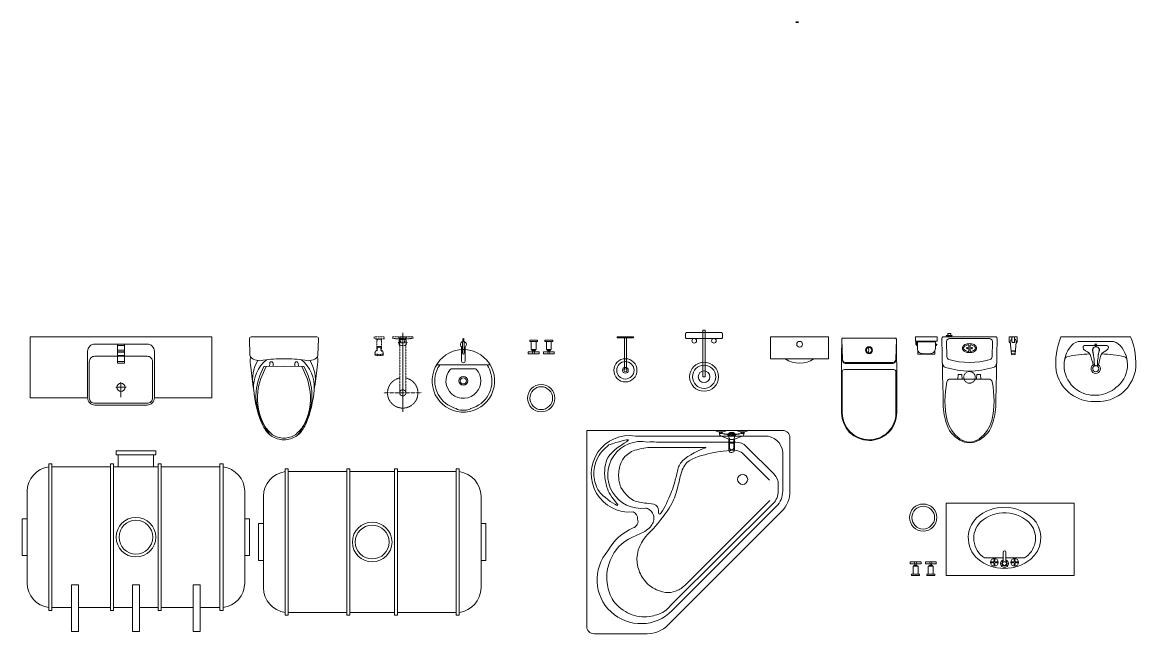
# Model space of a CAD drawing. Header units: millimetres. Extents: x -507089 to 1145492, y -1925330 to 49778.
# Drawn here: x -472724 to -465046, y -1827 to 2386 of the extents above; entities that cross this region are included whole.
import ezdxf

# ---------------------------------------------------------------- set-up
doc = ezdxf.new("R2010")
doc.units = ezdxf.units.MM
doc.header["$MEASUREMENT"] = 0
doc.linetypes.add('HIDDEN', pattern=[0.75, 0.5, -0.25])
doc.linetypes.add('X-MB nguon$0$HIDDEN', pattern=[0.375, 0.25, -0.125])
for name, color, linetype, lineweight in [('A-HATCH', 251, 'Continuous', 5), ('A-NOI THAT', 44, 'Continuous', 9), ('A-THIET BI WC', 152, 'Continuous', 9), ('A-TUONG', 7, 'Continuous', 35)]:
    doc.layers.add(name, color=color, linetype=linetype, lineweight=lineweight)
doc.layers.get('A-NOI THAT').off()

# ---------------------------------------------------------------- blocks, each defined once
blk = doc.blocks.new('52')
at = {"linetype": 'Continuous'}
blk.add_lwpolyline([(143.3, -160.8, 0.036033), (0, -151.2), (0, -151.2, 0.036033), (-143.3, -160.8), (-143.3, -160.8, -0.281865), (-230.7, -138), (-230.7, -138), (-234.3, -126.1), (-238, -14.2), (-238, -14.2, -0.477962), (-226.6, 0), (-226.6, 0), (0, 0), (226.6, 0, -0.477962), (238, -14.2), (238, -14.2), (234.3, -126.1), (230.7, -138), (230.7, -138, -0.281865), (143.3, -160.8)], format="xyb", close=True, dxfattribs=at)
for points in [[(-231.4, -139.7, 0.085116), (-228.5, -210), (-228.5, -210, 0.019152), (-208.1, -365.8), (-208.1, -365.8, 0.075542), (-152.4, -597.5), (-152.4, -597.5, 0.082826), (-106, -667.4), (-106, -667.4, 0.029684), (-94.2, -676.7), (-94.2, -676.7, 0.007136), (-86.6, -683.8), (-86.6, -683.8, 0.130685), (0, -709.9), (0, -709.9, 0.130685), (86.6, -683.8), (86.6, -683.8, 0.007136), (94.2, -676.7), (94.2, -676.7, 0.058331), (132.5, -617.3), (132.5, -617.3, 0.151694), (192.4, -376.8), (192.4, -376.8, 0.091918), (138, -204.4), (138, -204.4), (134.4, -203.2), (0, -202.1), (-134.4, -203.2), (-138, -204.4), (-138, -204.4, 0.091918), (-192.4, -376.8), (-192.4, -376.8, 0.151694), (-132.5, -617.3), (-132.5, -617.3, 0.058331), (-94.2, -676.7)], [(-180, -163.7, 0.180688), (-212.4, -338.7)], [(-120.9, -157.7, 0.237416), (-208.9, -361.3)], [(-120.1, -203, 0.095348), (-180.9, -378.2), (-180.9, -378.2, 0.152312), (-134.4, -610.9), (-134.4, -610.9, 0.059956), (-79.2, -674.8), (-79.2, -674.8, 0.126815), (0, -698.3), (0, -698.3, 0.126815), (79.2, -674.8), (79.2, -674.8, 0.059956), (134.4, -610.9), (134.4, -610.9, 0.152312), (180.9, -378.2), (180.9, -378.2, 0.095348), (120.1, -203)], [(-75.2, -202.6), (-75.5, -183.1), (-75.5, -183.1, 1.018669), (-98.2, -183.1), (-98.2, -183.1), (-99.3, -202.9)], [(75.2, -202.6), (75.5, -183.1), (75.5, -183.1, -1.018669), (98.2, -183.1), (98.2, -183.1), (99.3, -202.9)], [(208.9, -361.3, 0.237416), (120.9, -157.7)], [(212.4, -338.7, 0.180688), (180, -163.7)]]:
    blk.add_lwpolyline(points, format="xyb")
blk.add_lwpolyline([(94.2, -676.7, 0.029684), (106, -667.4), (106, -667.4, 0.082826), (152.4, -597.5), (152.4, -597.5, 0.075542), (208.1, -365.8), (208.1, -365.8, 0.019152), (228.5, -210), (228.5, -210, 0.088577), (231, -136.9)], format="xyb", dxfattribs=at)
at = {"layer": 'A-HATCH'}
for points in [[(-106, -667.4, 0.029684), (-94.2, -676.7)], [(-94.2, -676.7, 0.007136), (-86.6, -683.8)], [(-86.6, -683.8, 0.130685), (0, -709.9), (0, -709.9, 0.130685), (86.6, -683.8)], [(86.6, -683.8, 0.007136), (94.2, -676.7), (94.2, -676.7, 0.029684), (106, -667.4)]]:
    blk.add_lwpolyline(points, format="xyb", dxfattribs=at)
for points in [[(-106, -667.4), (-106, -667.4)], [(-94.2, -676.7), (-94.2, -676.7)], [(-86.6, -683.8), (-86.6, -683.8)], [(86.6, -683.8), (86.6, -683.8)], [(94.2, -676.7), (94.2, -676.7)], [(106, -667.4), (106, -667.4)]]:
    blk.add_lwpolyline(points, close=True, dxfattribs=at)
blk = doc.blocks.new('A$C1E3E3AC8')
for p, q in [((661.6, 1219), (661.6, 1135.8)), ((904.7, 1219), (904.7, 1135.8)), ((33, 334.6), (33, 966.9)), ((1533, 334.6), (1533, 966.9))]:
    blk.add_line(p, q)
for points in [[(919.7, 1219), (646.6, 1219), (646.6, 1245.4), (919.7, 1245.4)], [(183, 146.4), (183, 1155.2), (203.7, 1155.2), (203.7, 146.4)], [(608.6, 146.4), (608.6, 1155.2), (629.3, 1155.2), (629.3, 146.4)], [(957.4, 146.4), (957.4, 1155.2), (936.7, 1155.2), (936.7, 146.4)], [(1383, 146.4), (1383, 1155.2), (1362.3, 1155.2), (1362.3, 146.4)], [(0, 524.1), (0, 777.4), (33, 777.4), (33, 524.1)], [(1566, 524.1), (1566, 777.4), (1533, 777.4), (1533, 524.1)], [(339.9, 0), (387.6, 0), (387.6, 321.9), (339.9, 321.9)], [(806.9, 0), (759.2, 0), (759.2, 321.9), (806.9, 321.9)], [(1226.1, 0), (1178.4, 0), (1178.4, 321.9), (1226.1, 321.9)]]:
    blk.add_lwpolyline(points, close=True)
for points in [[(183, 1135.8), (183, 165.8)], [(608.6, 1135.8), (203.7, 1135.8)], [(936.7, 1135.8), (629.3, 1135.8)], [(1362.3, 1135.8), (957.4, 1135.8)], [(1383, 165.8), (1383, 1135.8)], [(203.7, 165.8), (339.9, 165.8)], [(387.6, 165.8), (608.6, 165.8)], [(629.3, 165.8), (759.2, 165.8)], [(806.9, 165.8), (936.7, 165.8)], [(957.4, 165.8), (1178.4, 165.8)], [(1226.1, 165.8), (1362.3, 165.8)]]:
    blk.add_lwpolyline(points)
for radius in [136.5, 116.5]:
    blk.add_circle((783.1, 650.8), radius)
for centre, start, end in [((206.5, 963.9), 97.774, 178.98842), ((1359.5, 963.9), 1.01158, 82.226), ((206.5, 337.7), 181.01158, 262.226), ((1359.5, 337.7), 277.774, 358.98842)]:
    blk.add_arc(centre, 173.5, start, end)
blk = doc.blocks.new('A$C4A314AF6')
for p, q in [((33, 188.2), (33, 820.5)), ((1533, 188.2), (1533, 820.5))]:
    blk.add_line(p, q)
for points in [[(183, 0), (183, 1008.8), (203.7, 1008.8), (203.7, 0)], [(608.6, 0), (608.6, 1008.8), (629.3, 1008.8), (629.3, 0)], [(957.4, 0), (957.4, 1008.8), (936.7, 1008.8), (936.7, 0)], [(1383, 0), (1383, 1008.8), (1362.3, 1008.8), (1362.3, 0)], [(0, 377.7), (0, 631), (33, 631), (33, 377.7)], [(1566, 377.7), (1566, 631), (1533, 631), (1533, 377.7)]]:
    blk.add_lwpolyline(points, close=True)
for points in [[(183, 989.4), (183, 19.4)], [(608.6, 989.4), (203.7, 989.4)], [(936.7, 989.4), (629.3, 989.4)], [(1362.3, 989.4), (957.4, 989.4)], [(1383, 19.4), (1383, 989.4)], [(203.7, 19.4), (608.6, 19.4)], [(629.3, 19.4), (936.7, 19.4)], [(957.4, 19.4), (1362.3, 19.4)]]:
    blk.add_lwpolyline(points)
for radius in [136.5, 116.5]:
    blk.add_circle((783.1, 504.4), radius)
for centre, start, end in [((206.5, 817.5), 97.774, 178.98842), ((1359.5, 817.5), 1.01158, 82.226), ((206.5, 191.3), 181.01158, 262.226), ((1359.5, 191.3), 277.774, 358.98842)]:
    blk.add_arc(centre, 173.5, start, end)
blk = doc.blocks.new('20190421.Voisen')
at = {"layer": 'A-THIET BI WC', "linetype": 'HIDDEN', "ltscale": 0.5}
for p, q in [((-71.3, 0), (71.3, 0)), ((-71.3, 0), (-71.3, -8.4)), ((-26, 0), (-26, -8.4)), ((26, 0), (26, -8.4)), ((71.3, 0), (71.3, -8.4)), ((-179.4, -65.8), (-179.4, -92.9)), ((-145.9, -65.8), (-179.4, -65.8)), ((-178.1, -12.8), (-178.1, -65.8)), ((-147.2, -12.8), (-147.2, -65.8)), ((-145.9, -65.8), (-145.9, -92.9)), ((-46.3, -12.6), (-71.3, -8.4)), ((-46.3, -12.6), (46.3, -12.6)), ((-31.9, -41.5), (-31.9, -38.2)), ((-23.5, -38.2), (-31.9, -38.2)), ((-23.5, -41.5), (-31.9, -41.5)), ((26, -8.4), (-26, -8.4)), ((-23.5, -21), (-23.5, -58.7)), ((-23.5, -21), (-23.5, -58.7)), ((-23.5, -38.2), (-23.5, -21)), ((-23.5, -21), (-12.6, -21)), ((-23.5, -58.7), (-23.5, -41.5)), ((-23.5, -58.7), (23.5, -58.7)), ((-17, -21), (-17, -12.6)), ((-12.6, -41.9), (-12.6, -12.6)), ((-12.6, -18.4), (12.6, -18.4)), ((-8.4, -18.4), (-12.6, -18.4)), ((12.6, -41.9), (-12.6, -41.9)), ((12.6, -41.9), (12.6, -12.6)), ((23.5, -21), (12.6, -21)), ((17, -21), (17, -12.6)), ((23.5, -21), (23.5, -58.7)), ((23.5, -21), (23.5, -58.7)), ((23.5, -38.2), (23.5, -21)), ((23.5, -38.2), (31.9, -38.2)), ((23.5, -41.5), (31.9, -41.5)), ((23.5, -58.7), (23.5, -41.5)), ((31.9, -41.5), (31.9, -38.2)), ((46.3, -12.6), (71.3, -8.4)), ((-192, -125.3), (-192, -116.9)), ((-133.3, -125.3), (-133.3, -116.9))]:
    blk.add_line(p, q, dxfattribs=at)
at = {"layer": 'A-THIET BI WC', "color": 8, "linetype": 'HIDDEN'}
for p, q in [((0, 28.1), (0, -517.3)), ((0, 15.6), (0, -517.3)), ((131, -386.2), (-131, -386.2)), ((131, -386.2), (-131, -386.2))]:
    blk.add_line(p, q, dxfattribs=at)
at = {"layer": 'A-THIET BI WC', "linetype": 'HIDDEN', "ltscale": 0.5}
blk.add_lwpolyline([(-128.2, -12.8), (-196.7, -12.8), (-196.7, 0), (-128.2, 0)], close=True, dxfattribs=at)
for points in [[(-21, -386.2), (-21, 0)], [(21, -386.2), (21, 0)]]:
    blk.add_lwpolyline(points, dxfattribs=at)
blk.add_circle((0, -386.2), 21, dxfattribs=at)
for centre, radius, start, end in [((-162.6, -30.7), 15.5, 0, 180), ((-162.6, -83.4), 12.6, 0, 180), ((-162.6, -116.9), 29.4, 115.22379, 180), ((-162.6, -16.3), 104.8, 253.7398, 286.2602), ((-162.6, -24.7), 104.8, 253.7398, 286.2602), ((-194.7, -87.1), 19.8, 327.59989, 10.73276), ((-130.6, -87.1), 19.8, 169.26724, 212.40011), ((-162.6, -116.9), 29.4, 0, 64.77621), ((0, -386.2), 104.8, 101.53696, 78.46304)]:
    blk.add_arc(centre, radius, start, end, dxfattribs=at)
blk = doc.blocks.new('*U129')
for p, q in [((-625, 470), (625, 470)), ((-625, 50), (-625, 470)), ((625, 50), (625, 470)), ((-24.9, 415.6), (-24.9, 304.3)), ((-24.9, 404.3), (-24.9, 293)), ((19.9, 420.6), (-19.9, 420.6)), ((19.9, 420.6), (-19.9, 420.6)), ((19.9, 409.3), (-19.9, 409.3)), ((19.9, 409.3), (-19.9, 409.3)), ((24.9, 415.6), (24.9, 304.3)), ((24.9, 404.3), (24.9, 293)), ((-24.9, 378.1), (24.9, 378.1)), ((-24.9, 366.8), (24.9, 366.8)), ((-24.9, 365), (24.9, 365)), ((-24.9, 342.3), (24.9, 342.3)), ((19.9, 299.3), (-19.9, 299.3)), ((19.9, 288), (-19.9, 288)), ((0, 122.5), (0, 157.6)), ((0, 122.5), (-35.2, 122.5)), ((0, 122.5), (35.2, 122.5)), ((0, 122.5), (0, 54.9)), ((-625, 50), (-230, 50)), ((230, 50), (625, 50))]:
    blk.add_line(p, q)
blk.add_lwpolyline([(-24.9, 420), (-180, 420, 0.414214), (-230, 370), (-230, 50, 0.414214), (-180, 0), (180, 0, 0.414214), (230, 50), (230, 370, 0.414214), (180, 420), (-24.9, 420)], format="xyb")
blk.add_lwpolyline([(-24.9, 336.4), (-180, 336.4, 0.414214), (-218, 298.4), (-218, 50, 0.414214), (-180, 12), (180, 12, 0.414214), (218, 50), (218, 298.4, 0.414214), (180, 336.4)], format="xyb", close=True)
blk.add_circle((0, 122.5), 28.4)
for centre, start, end in [((-19.9, 415.6), 90, 180), ((-19.9, 415.6), 90, 180), ((-19.9, 404.3), 90, 180), ((-19.9, 404.3), 90, 180), ((19.9, 415.6), 0, 90), ((19.9, 415.6), 0, 90), ((19.9, 404.3), 0, 90), ((19.9, 404.3), 0, 90), ((-19.9, 304.3), 180, 270), ((-19.9, 293), 180, 270), ((19.9, 304.3), 270, 0), ((19.9, 293), 270, 0)]:
    blk.add_arc(centre, 5, start, end)
blk = doc.blocks.new('*U128')
at = {"extrusion": (0, 0, -1)}
for p, q in [((200, 150), (-200, 150)), ((-200, 150), (-200, 0)), ((200, 0), (200, 150)), ((-200, 0), (200, 0))]:
    blk.add_line(p, q, dxfattribs=at)
blk.add_lwpolyline([(-200, 0), (-200, 150), (-98.8, 150, -0.303623), (98.8, 150), (200, 150), (200, 0)], format="xyb", close=True)
blk.add_circle((0, 50), 20)
blk = doc.blocks.new('A$C488175B4')
for p, q in [((-162, 142.1), (-142.1, 162)), ((-142.1, 162), (-119.7, 179.2)), ((-119.7, 179.2), (-95.3, 193.2)), ((-110, 184.7), (-110, -184.7)), ((-95.3, 193.2), (-69.3, 204)), ((-69.3, 204), (-42, 211.3)), ((-42, 211.3), (-14.1, 215)), ((-14.1, 215), (14.1, 215)), ((14.1, 215), (42, 211.3)), ((42, 211.3), (69.3, 204)), ((69.3, 204), (95.3, 193.2)), ((95.3, 193.2), (119.7, 179.2)), ((119.7, 179.2), (142.1, 162)), ((142.1, 162), (162, 142.1)), ((-204, 69.3), (-193.2, 95.3)), ((-193.2, 95.3), (-179.2, 119.7)), ((-179.2, 119.7), (-162, 142.1)), ((-82, 83.2), (-82, -83.2)), ((162, 142.1), (179.2, 119.7)), ((179.2, 119.7), (193.2, 95.3)), ((193.2, 95.3), (204, 69.3)), ((-270.8, 3), (-288, 3)), ((-270.1, 6), (-191, 6)), ((-232.8, 12), (-135.4, 12)), ((-215, 14.1), (-211.3, 42)), ((-215, -14.1), (-215, 14.1)), ((-211.3, 42), (-204, 69.3)), ((202.7, -12), (202.7, 12)), ((204, 69.3), (211.3, 42)), ((211.3, 42), (215, 14.1)), ((215, 14.1), (215, -14.1)), ((-270.8, -3), (-288, -3)), ((-270.1, -6), (-191, -6)), ((-232.8, -12), (-135.4, -12)), ((-211.3, -42), (-215, -14.1)), ((-204, -69.3), (-211.3, -42)), ((-193.2, -95.3), (-204, -69.3)), ((204, -69.3), (193.2, -95.3)), ((211.3, -42), (204, -69.3)), ((215, -14.1), (211.3, -42)), ((-179.2, -119.7), (-193.2, -95.3)), ((-162, -142.1), (-179.2, -119.7)), ((-142.1, -162), (-162, -142.1)), ((162, -142.1), (142.1, -162)), ((179.2, -119.7), (162, -142.1)), ((193.2, -95.3), (179.2, -119.7)), ((-119.7, -179.2), (-142.1, -162)), ((-95.3, -193.2), (-119.7, -179.2)), ((-69.3, -204), (-95.3, -193.2)), ((-42, -211.3), (-69.3, -204)), ((-14.1, -215), (-42, -211.3)), ((14.1, -215), (-14.1, -215)), ((42, -211.3), (14.1, -215)), ((69.3, -204), (42, -211.3)), ((95.3, -193.2), (69.3, -204)), ((119.7, -179.2), (95.3, -193.2)), ((142.1, -162), (119.7, -179.2))]:
    blk.add_line(p, q)
for radius in [30.5, 21]:
    blk.add_circle((0, 0), radius)
blk.add_arc((-191, 0), 6, 270, 90)
for points, knots in [([(-106.9, 165.5), (-107.8, 164.9), (-109.1, 165.1), (-109.7, 166.1), (-109.9, 166.4), (-110, 166.8), (-110, 167.1)], [0, 0, 0, 0, 1, 1, 1, 2, 2, 2, 2]), ([(-106.9, 165.5), (-15.5, 224.5), (106.4, 198.3), (165.5, 106.9), (176.4, 89.9), (184.7, 71.4), (190.1, 51.8)], [0, 0, 0, 0, 1, 1, 1, 2, 2, 2, 2]), ([(-78.5, 90.7), (-28.4, 134.1), (47.3, 128.7), (90.7, 78.5), (134.1, 28.4), (128.7, -47.3), (78.5, -90.7), (33.5, -129.8), (-33.5, -129.8), (-78.5, -90.7)], [0, 0, 0, 0, 1, 1, 1, 2, 2, 2, 3, 3, 3, 3]), ([(-288, 3), (-289.7, 3), (-291, 1.7), (-291, 0), (-291, -1.7), (-289.7, -3), (-288, -3)], [0, 0, 0, 0, 1, 1, 1, 2, 2, 2, 2]), ([(-229.9, 6), (-233.2, 17.1), (-244.9, 23.4), (-256, 20.1), (-267.1, 16.8), (-273.4, 5.1), (-270.1, -6), (-266.8, -17.1), (-255.1, -23.4), (-244, -20.1), (-237.2, -18.1), (-231.9, -12.8), (-229.9, -6)], [0, 0, 0, 0, 1, 1, 1, 2, 2, 2, 3, 3, 3, 4, 4, 4, 4]), ([(-135.4, -12), (-128.8, -12), (-123.4, -6.6), (-123.4, 0), (-123.4, 6.6), (-128.8, 12), (-135.4, 12)], [0, 0, 0, 0, 1, 1, 1, 2, 2, 2, 2]), ([(190.1, -51.8), (161.4, -156.8), (53.1, -218.7), (-51.8, -190.1), (-71.4, -184.7), (-89.9, -176.4), (-106.9, -165.5)], [0, 0, 0, 0, 1, 1, 1, 2, 2, 2, 2]), ([(-110, -167.1), (-110, -166), (-109.1, -165.1), (-108, -165.1), (-107.6, -165.1), (-107.2, -165.3), (-106.9, -165.5)], [0, 0, 0, 0, 1, 1, 1, 2, 2, 2, 2])]:
    blk.add_open_spline(points, degree=3, knots=knots)
for points in [[(-82, 83.2), (-82, 86.1), (-80.7, 88.8), (-78.5, 90.7)], [(192.4, 48.1), (191.3, 49.3), (190.4, 50.7), (190, 52.4)], [(192.4, 48.1), (196.7, 43.6), (199.6, 38), (200.5, 31.9)], [(200.5, 31.9), (201.5, 25.3), (202.3, 18.7), (202.7, 12)], [(190, -52.4), (190.4, -50.7), (191.3, -49.3), (192.4, -48)], [(200.5, -31.9), (199.6, -38), (196.7, -43.6), (192.4, -48)], [(202.7, -12), (202.3, -18.7), (201.5, -25.3), (200.5, -31.9)], [(-78.5, -90.7), (-80.7, -88.8), (-82, -86.1), (-82, -83.2)]]:
    blk.add_open_spline(points, degree=3)
blk = doc.blocks.new('xi1')
for p, q in [((0, 179.7), (0, 126)), ((137.4, 155.9), (31.7, 158)), ((0, 152.9), (0, -152.9)), ((11.3, 138), (11.3, -138)), ((290.6, 78.2), (259.9, 75)), ((259.9, 75), (259.9, 50.9)), ((290.6, 47.7), (259.9, 50.9)), ((74.2, -16.5), (82, -16.5)), ((290.6, -50.7), (259.9, -53.9)), ((259.9, -78), (259.9, -53.9)), ((-23.1, -150.1), (-23.1, -129.1)), ((-23.1, -129.1), (-10, -129.1)), ((-23.1, -150.1), (-10, -150.1)), ((-2.1, -129.1), (-10, -119.1)), ((-2.1, -150.1), (-10, -160.1)), ((-2.1, -129.1), (-2.1, -150.1)), ((-2.1, -129.1), (-2.1, -150.1)), ((-2.1, -129.3), (0, -129.3)), ((-2.1, -150.3), (0, -150.3)), ((-1.1, -129.1), (-1.1, -150.1)), ((-0.1, -129.1), (-0.1, -150.1)), ((0, -126), (0, -179.7)), ((290.6, -81.2), (259.9, -78)), ((137.4, -155.9), (31.7, -158))]:
    blk.add_line(p, q)
for points in [[(10.2, 189.7), (356, 182.9, 0.00428), (444.8, 181.9, -0.069694), (590.9, 161.1, -0.193808), (711.2, 67, -0.125962), (730, 0.1, -0.01149), (730, -0.1, -0.125962), (711.2, -67, -0.193808), (590.9, -161.1, -0.069694), (444.8, -181.9, 0.00428), (356, -182.9), (10.2, -189.7)], [(309.2, -155.7, -0.348502), (290.6, -132.2), (290.6, 132.2, -0.361034), (310.3, 155.9, -0.107682), (575.3, 153.7, -0.171576), (702.3, 66.4, -0.13523), (724.5, 0, -0.13523), (702.3, -66.4, -0.171576), (575.3, -153.7, -0.108119), (309.2, -155.7, 0.108119)], [(77.6, -49.1, -0.141721), (66.3, -45.7, -0.138614), (53.8, -31.7, -0.111583), (46.5, 0, -0.111583), (53.8, 31.7, -0.138614), (66.3, 45.7, -0.141721), (77.6, 49.1, -0.141721), (88.8, 45.7, -0.138614), (101.3, 31.7, -0.111583), (108.6, 0, -0.111583), (101.3, -31.7, -0.138614), (88.8, -45.7, -0.141721), (77.6, -49.1, 0.141721)], [(60.1, 4), (60.1, 4, -0.460382), (55.1, 9.8, -0.073886), (60.9, 28.3, -0.138614), (70.5, 39.1, -0.140719), (77.6, 41.2, -0.140719), (84.6, 39.1, -0.138614), (94.2, 28.3, -0.073886), (100, 9.8, -0.460382), (95.1, 4), (60.1, 4)], [(60.1, -4), (60.1, -4, 0.460382), (55.1, -9.8, 0.073886), (60.9, -28.3, 0.138614), (70.5, -39.1, 0.140719), (77.6, -41.2, 0.140719), (84.6, -39.1, 0.138614), (94.2, -28.3, 0.073886), (100, -9.8, 0.460382), (95.1, -4), (60.1, -4)]]:
    blk.add_lwpolyline(points, format="xyb")
blk.add_lwpolyline([(-10, -119.1), (-10, -160.1)])
for centre in [(78.1, 16.5), (78.1, -16.5)]:
    blk.add_circle(centre, 3.85)
at = {"linetype": 'X-MB nguon$0$HIDDEN', "ltscale": 0.25}
blk.add_circle((279.1, 0), 40, dxfattribs=at)
for centre, radius, start, end in [((10, 179.7), 10, 88.90878, 180), ((31.3, 138), 20, 88.82831, 180), ((137, 135.9), 20, 15.84513, 88.82831), ((181.5, 156.3), 30, 17.90489, 88.9008), ((-317, 0), 552.5, 342.56256, 17.43744), ((-341.7, 0), 517.7, 344.15487, 15.84513), ((31.3, -138), 20, 180, 271.17169), ((137, -135.9), 20, 271.17169, 344.15487), ((10, -179.7), 10, 180, 271.09122), ((181.5, -156.3), 30, 271.0992, 342.09511)]:
    blk.add_arc(centre, radius, start, end)
blk = doc.blocks.new('X-MB nguon$0$vxi.01.mb')
for points in [[(-20.1, 35), (-13.5, 118.3)], [(13.3, 118.3), (20.8, 32.9)]]:
    blk.add_lwpolyline(points)
blk.add_lwpolyline([(19.6, 43.6, -0.399258), (27.7, 35), (27.7, 0), (-27.7, 0), (-27.7, 35, -0.412578), (-19.2, 43.6, -0.412578)], format="xyb")
blk.add_lwpolyline([(-3.1, 38.8), (3.1, 38.8, -0.414214), (9.3, 32.5), (9.3, 6.3, -0.414214), (3.1, 0), (-3.1, 0, -0.414214), (-9.3, 6.3), (-9.3, 32.5, -0.414214)], format="xyb", close=True)
for centre, radius, start, end in [((1.3, 153.8), 57.9, 253.53078, 283.79863), ((1.3, 157.2), 57.9, 253.80544, 283.49752), ((0.3, 32.5), 20.5, 172.97673, 242.07739), ((0.3, 32.5), 20.5, 296.13243, 1.12724)]:
    blk.add_arc(centre, radius, start, end)
blk.add_ellipse((-0.1, 118.3), major_axis=(-13.4, 0), ratio=0.389067)
blk = doc.blocks.new('X-MB nguon$0$cr.a01.mb')
for p, q in [((0, -239.8), (0, 239.8)), ((31.1, 105.2), (31.1, 0)), ((58.6, 1.9), (64.8, 1.9)), ((58.9, 1.9), (58.9, 76.7)), ((94.1, 23.3), (127.2, 17.6)), ((402.8, 21), (402.8, 0)), ((445.2, 0), (445.2, 31.8)), ((31.1, -104.4), (31.1, 0)), ((58.6, -2.7), (64.8, -2.7)), ((58.9, -2.7), (58.9, -77.6)), ((94.1, -21), (127.2, -15.3)), ((402.8, -21), (402.8, 0)), ((445.2, 0), (445.2, -31.8))]:
    blk.add_line(p, q)
for points in [[(136.9, 198.5, -0.256339), (154.7, 215, -0.256339)], [(136.9, -198.5, 0.256339), (154.7, -215, 0.256339)]]:
    blk.add_lwpolyline(points, format="xyb")
for centre, radius in [((53.4, -0.4), 5.71), ((219.5, 0), 21)]:
    blk.add_circle(centre, radius)
for centre, radius, start, end in [((180.9, -193.8), 469.8, 83.53583, 112.64757), ((183.7, 15.9), 261.9, 3.47598, 78.9836), ((115.1, 105.2), 84, 131.97177, 180), ((191.4, 20.5), 198, 36.74027, 131.97177), ((1059.5, 7), 942.3, 168.26958, 177.99188), ((163.8, -15.4), 241.8, 8.64778, 39.63823), ((91, 1.1), 23.9, 82.14231, 277.85769), ((91, 1.1), 22.4, 82.14231, 277.85769), ((189.5, 378), 365.8, 254.9144, 270.00279), ((180.5, 1.1), 20.1, 289.56009, 76.72227), ((189.5, 1.1), 11.1, 270, 90), ((219.5, 0), 32.6, 209.32197, 147.31743), ((189.5, -375.7), 365.8, 89.99721, 105.0856), ((1059.5, -7), 942.3, 182.0605, 191.73042), ((183.7, -15.9), 261.9, 281.0164, 356.52402), ((174.3, -3.3), 229.3, 323.7351, 355.5659), ((115.1, -104.4), 84, 180, 229.16068), ((195.8, -11.1), 207.4, 229.16068, 321.94464), ((180.9, 193.8), 469.8, 247.35243, 276.46417)]:
    blk.add_arc(centre, radius, start, end)
at = {"extrusion": (0, 0, -1)}
blk.add_ellipse((64.8, -0.4), major_axis=(0, 2.29), ratio=0.762102, start_param=0, end_param=3.141593, dxfattribs=at)
for points, knots in [([(58.9, 76.7), (61.9, 84.9), (69.4, 85.4), (74.9, 88.4), (84.7, 83.4)], [0, 0, 0, 0, 22.837207, 57.570472, 57.570472, 57.570472, 57.570472]), ([(84.7, 83.4), (105.2, 63.7), (95.2, 37.1), (170, 25.2), (187.2, 20.1)], [16.434953, 16.434953, 16.434953, 16.434953, 274.26123, 465.863929, 465.863929, 465.863929, 465.863929]), ([(84.7, -84.3), (105.2, -64.6), (95.2, -38), (170, -26.1), (187.2, -17.8)], [16.434953, 16.434953, 16.434953, 16.434953, 274.26123, 465.863929, 465.863929, 465.863929, 465.863929]), ([(58.9, -77.6), (61.9, -85.7), (69.4, -86.2), (74.9, -89.2), (84.7, -84.3)], [0, 0, 0, 0, 22.837207, 57.570472, 57.570472, 57.570472, 57.570472])]:
    blk.add_open_spline(points, degree=3, knots=knots)
blk = doc.blocks.new('X-MB nguon$0$vsen.02.mb')
blk.add_lwpolyline([(56.8, -7.5), (56.8, 0), (-56.8, 0), (-56.8, -7.5)], close=True)
for points in [[(-7, -7.5), (-7, -223.4)], [(7, -7.5), (7, -223.4)]]:
    blk.add_lwpolyline(points)
for radius in [80, 60, 20, 10]:
    blk.add_circle((0, -230.5), radius)
blk = doc.blocks.new('X-MB nguon$0$bon tam.a02.mb')
at = {"linetype": 'Continuous'}
blk.add_lwpolyline([(558.6, 1341.4, 0.198912), (417.2, 1400), (417.2, 1400), (50, 1400, 0.414214), (0, 1350), (0, 0), (1350, 0, 0.414214), (1400, 50), (1400, 417.2, 0.198912), (1341.4, 558.6), (1341.4, 558.6), (558.6, 1341.4)], format="xyb", close=True, dxfattribs=at)
for points in [[(588.6, 1240.7, 0.9706), (145.6, 829.3), (145.6, 829.3, 0.168463), (320.6, 671.2), (320.6, 671.2, -0.427712), (350.6, 611.1), (350.6, 611.1, -0.306153), (319.5, 561.2), (319.5, 561.2, 1.134452), (335.9, 37.9)], [(404.3, 534.3, 1.179348), (419.9, 80.1), (419.9, 80.1, 0.04849), (480.3, 80)], [(1028.2, 80, 0.198912), (1098.9, 109.3), (1098.9, 109.3), (1290.7, 301.1), (1290.7, 301.1, 0.198912), (1320, 371.8), (1320, 417.2, 0.198912), (1284.9, 502)], [(1225, 37.9, 0.405288), (1350, 150), (1350, 150), (1350, 417.2, 0.198912), (1306.1, 523.2)], [(1260.2, 341.4), (1083.4, 164.5), (1083.4, 164.5, -0.249166), (993.6, 137)], [(1083.6, 20, 0.325264), (1071.3, 39.3), (1071.3, 39.3), (1018.6, 60), (1018.6, 133.4), (1018.6, 133.4, 0.848431), (978.6, 136.6), (978.6, 136.6), (978.6, 60), (925.9, 39.3), (925.9, 39.3, 0.325264), (913.6, 20)], [(1013.6, 122.5, 0.874264), (983.6, 124.2)], [(1013.6, 57.6), (1013.6, 122.5), (1013.6, 122.5, 0.608946), (983.6, 124.2), (983.6, 124.2), (983.6, 57.6)], [(888.6, 0, -0.118449), (913.6, 10), (913.6, 10), (933.6, 10), (933.6, 10, -0.118449), (958.6, 0)], [(913.6, 10), (913.6, 20), (933.6, 20), (933.6, 20), (973.9, 25.2), (973.9, 25.2, 0.421135), (1018.3, 20)], [(945.2, 25.2), (965.5, 28.1), (965.5, 28.1, 0.200633), (977, 34.9), (977, 34.9), (978.8, 43.1)], [(976.3, 34, 0.631706), (1021, 34)], [(1083.6, 10), (1083.6, 20), (1063.6, 20), (1023.4, 25.2), (1023.4, 25.2, -0.421135), (979, 20)], [(1052.1, 25.2), (1031.8, 28.1), (1031.8, 28.1, -0.200633), (1020.3, 34.9), (1020.3, 34.9), (1018.5, 43.1)], [(1108.6, 0, 0.118449), (1083.6, 10), (1083.6, 10), (1063.6, 10), (1063.6, 10, 0.118449), (1038.6, 0)]]:
    blk.add_lwpolyline(points, format="xyb")
for points in [[(1341.4, 558.6), (558.6, 1341.4)], [(1306.1, 523.2), (588.6, 1240.7)], [(1284.9, 502), (577.9, 1206.7)], [(698.9, 1044.6), (1260.3, 482.7)], [(821.4, 115.9), (438.7, 115.9)], [(480.3, 80), (1028.2, 80)], [(1013.5, 86), (983.5, 86)], [(335.9, 37.9), (1225, 37.9)], [(918.6, 10), (918.6, 20)], [(928.6, 10), (928.6, 20)], [(933.6, 10), (933.6, 20)], [(1063.6, 10), (1063.6, 20)], [(1068.6, 10), (1068.6, 20)], [(1078.6, 10), (1078.6, 20)]]:
    blk.add_lwpolyline(points)
blk.add_lwpolyline([(990.6, 62.7, 4.698007), (1006.7, 62.7), (1006.7, 62.7)], format="xyb", close=True)
for points in [[(996.7, 34.2), (996.7, 31.3), (993.5, 31.3), (993.5, 34.2)], [(1006, 34.2), (1006, 31.3), (1002.8, 31.3), (1002.8, 34.2)]]:
    blk.add_lwpolyline(points, close=True)
blk.add_circle((1074.1, 336.4), 35)
for points, knots in [([(404.3, 534.3), (404.3, 534.3), (433.1, 539.8), (459.4, 569.8), (466.9, 626.1), (419.6, 694.1), (303.1, 732.7), (199.3, 804.8), (138.2, 941.7), (134.1, 1057.4), (177, 1189), (298.1, 1275.5), (391.5, 1291.1), (516, 1263.8), (550, 1238.9), (577.9, 1206.7)], [527.628281, 527.628281, 527.628281, 527.628281, 580.954441, 665.281384, 706.932428, 787.744936, 900.649363, 1068.373974, 1186.155289, 1312.458366, 1427.536679, 1574.678264, 1718.551529, 1759.348175, 1877.418934, 1877.418934, 1877.418934, 1877.418934]), ([(993.6, 137), (909, 142.7), (846.1, 159.8), (683.6, 193.5), (645.1, 306.5), (626.2, 399), (588.7, 517.3), (504.4, 618.6), (468.7, 669.3), (375, 753.7), (318.8, 886.8), (393.8, 1040.6), (473.3, 1102.2), (570.7, 1122.7), (622, 1104.8), (668.4, 1077.8), (698.9, 1044.6)], [47.051652, 47.051652, 47.051652, 47.051652, 137.785816, 294.92913, 392.41401, 491.458416, 602.894791, 747.80589, 878.422906, 961.585544, 1188.955022, 1271.538451, 1368.989323, 1454.437825, 1544.898359, 1631.567281, 1631.567281, 1631.567281, 1631.567281]), ([(234.9, 393.2), (267.4, 439.9), (298.5, 466.8), (332.7, 491.8), (420, 502.3), (495.6, 508.5), (491.2, 620.5), (566.2, 468.5), (601.2, 379.9), (625.6, 275.8), (648.4, 190.5), (821.4, 115.9), (821.4, 119.8), (821.4, 115.9)], [1609.272562, 1609.272562, 1609.272562, 1609.272562, 1658.531926, 1722.305079, 1816.061039, 1887.857692, 1943.436267, 2069.020561, 2196.914068, 2282.467664, 2367.002001, 2518.460496, 2579.98001, 2579.98001, 2579.98001, 2579.98001]), ([(438.7, 115.9), (438.7, 115.9), (339.5, 124.3), (263.2, 169.6), (223.6, 236.1), (215.1, 338), (234.9, 393.2), (234.9, 393.2)], [1175.469268, 1175.469268, 1175.469268, 1175.469268, 1305.243771, 1417.534847, 1507.60026, 1571.61493, 1609.272562, 1609.272562, 1609.272562, 1609.272562])]:
    blk.add_open_spline(points, degree=3, knots=knots)
blk.add_spline([(151.2, 98.5), (106.5, 142.3), (50.3, 268.6), (63.7, 378.3), (113.3, 449.2), (213.4, 513.1), (173.9, 459.3), (142.7, 399.9), (124.4, 315), (128.6, 234.3), (159.3, 166.5), (287, 64.5), (151.2, 98.5)], degree=3)
blk = doc.blocks.new('sen voi')
for points in [[(0, 79.4), (0, 25.4), (10, 25.4), (10, 79.4), (0, 79.4)], [(0, 79.4), (0, 25.4), (10, 25.4), (10, 79.4), (0, 79.4)], [(10, 69.4), (65, 69.4), (65, 35.4), (10, 35.4)], [(10, 69.4), (65, 69.4), (65, 35.4), (10, 35.4)], [(10, 69.4), (65, 69.4), (65, 35.4), (10, 35.4), (10, 69.4)], [(65, 64.4), (71, 64.4), (71, 40.4), (65, 40.4), (65, 64.4)], [(65, 64.4), (71, 64.4), (71, 40.4), (65, 40.4), (65, 64.4)], [(71, 47.4), (81, 47.4), (81, 57.4), (71, 57.4), (71, 47.4)], [(71, 47.4), (81, 47.4), (81, 57.4), (71, 57.4), (71, 47.4)], [(0, -25.4), (0, -79.4), (10, -79.4), (10, -25.4), (0, -25.4)], [(0, -25.4), (0, -79.4), (10, -79.4), (10, -25.4), (0, -25.4)], [(10, -35.4), (65, -35.4), (65, -69.4), (10, -69.4)], [(10, -35.4), (65, -35.4), (65, -69.4), (10, -69.4)], [(10, -69.4), (10, -35.4), (65, -35.4), (65, -69.4), (10, -69.4)], [(65, -40.4), (71, -40.4), (71, -64.4), (65, -64.4), (65, -40.4)], [(65, -40.4), (71, -40.4), (71, -64.4), (65, -64.4), (65, -40.4)], [(71, -57.4), (81, -57.4), (81, -47.4), (71, -47.4), (71, -57.4)], [(71, -57.4), (81, -57.4), (81, -47.4), (71, -47.4), (71, -57.4)]]:
    blk.add_lwpolyline(points)
for points in [[(95, 89.9), (95, 14.9), (81, 14.9), (81, 89.9)], [(95, 89.9), (95, 14.9), (81, 14.9), (81, 89.9)], [(95, 89.9), (95, 14.9), (81, 14.9), (81, 89.9)], [(95, -14.9), (95, -89.9), (81, -89.9), (81, -14.9)], [(95, -14.9), (95, -89.9), (81, -89.9), (81, -14.9)], [(95, -14.9), (95, -89.9), (81, -89.9), (81, -14.9)]]:
    blk.add_lwpolyline(points, close=True)
at = {"ltscale": 100}
for radius in [93.6, 78.6]:
    blk.add_circle((400, 0), radius, dxfattribs=at)
for centre in [(88, 52.4), (88, 52.4), (88, -52.4), (88, -52.4)]:
    blk.add_circle(centre, 7)
blk = doc.blocks.new('A$C2A980E36')
at = {"layer": 'A-THIET BI WC', "ltscale": 0.5}
blk.add_lwpolyline([(-10, 0), (10, 0), (10, 400), (-10, 400)], close=True, dxfattribs=at)
blk.add_lwpolyline([(160, 60), (160, 30, -0.414214), (150, 20), (-150, 20, -0.414214), (-160, 30), (-160, 60, -0.414214), (-150, 70), (150, 70, -0.414214)], format="xyb", close=True, dxfattribs=at)
for centre, radius in [((0, 400), 125), ((0, 400), 100), ((0, 400), 50), ((-85, 90), 20), ((85, 90), 20)]:
    blk.add_circle(centre, radius, dxfattribs=at)
blk = doc.blocks.new('X-MB nguon$0$hopgiay.mb')
for p, q in [((66, -47.5), (66, -29.5)), ((66, -49.6), (66, -47.5)), ((72, -46.2), (72, -29.5)), ((72, -49.6), (72, -46.2))]:
    blk.add_line(p, q)
blk.add_lwpolyline([(-75, 0), (75, 0), (75, -29.5), (-75, -29.5)], close=True)
for points in [[(-62.6, -34.9), (-61.7, -56.3, -0.013423), (-62.6, -77.2, 0.282398), (-40.1, -113.5, 0.040108), (0, -117.3, 0.006966), (0, -117.3, 0.040108), (40.1, -113.5, 0.282398), (62.6, -77.2, 0.014112), (61.1, -56.3), (62.6, -34.9)], [(-58.6, -34.9), (-58.6, -30.5, -0.082265), (-58.4, -29.5, -0.082265)], [(58.4, -29.5, -0.082265), (58.6, -30.5), (58.6, -34.9)], [(58.6, -94.7), (58.6, -117, -0.414214), (55.6, -120), (-55.6, -120, -0.414214), (-58.6, -117), (-58.6, -94.7)]]:
    blk.add_lwpolyline(points, format="xyb")
blk.add_lwpolyline([(-62.6, -34.9), (62.6, -34.9)])
for centre, radius, start, end in [((-69, -53.2), 3, 0, 180), ((-61.8, -52.8), 10.2, 182.17161, 265.67412), ((-61.8, -53), 4.21, 183.18104, 259.2425), ((58.5, -49.6), 13.5, 287.59884, 0), ((58.5, -49.6), 7.5, 302.97213, 0)]:
    blk.add_arc(centre, radius, start, end)
blk = doc.blocks.new('A$C6D43032D')
for p, q in [((39.6, 83.7), (39.6, 78.5)), ((43.9, 83.7), (43.9, 78.5)), ((71.9, 8.8), (71.9, 137.8)), ((33.3, 72.2), (28, 72.2)), ((28, 67.8), (33.3, 67.8)), ((39.6, 61.5), (39.6, 56.3)), ((43.9, 61.5), (43.9, 56.3)), ((55.5, 72.2), (50.2, 72.2)), ((50.2, 67.8), (55.5, 67.8)), ((111.7, 8.8), (50.5, 8.8)), ((33.3, -67.8), (28, -67.8)), ((28, -72.2), (33.3, -72.2)), ((39.6, -56.3), (39.6, -61.5)), ((43.9, -56.3), (43.9, -61.5)), ((55.5, -67.8), (50.2, -67.8)), ((50.2, -72.2), (55.5, -72.2)), ((50.5, -8.8), (111.7, -8.8)), ((71.9, -8.8), (71.9, -137.1)), ((39.6, -78.5), (39.6, -83.7)), ((43.9, -78.5), (43.9, -83.7))]:
    blk.add_line(p, q)
for centre, radius in [((41.8, 70), 26.2), ((41.8, 70), 8.75), ((41.8, 87.5), 4.37), ((24.3, 70), 4.37), ((33, 0), 13.1), ((41.8, 70), 6.56), ((41.8, 52.5), 4.37), ((59.3, 70), 4.38), ((41.8, -70), 26.2), ((24.3, -70), 4.37), ((41.8, -70), 8.75), ((41.8, -70), 6.56), ((41.8, -52.5), 4.37), ((59.3, -70), 4.38), ((41.8, -87.5), 4.37)]:
    blk.add_circle(centre, radius)
for centre, radius, start, end in [((210.5, 54.6), 195, 37.43166, 138.31287), ((293, 0.4), 293, 141.12407, 218.61372), ((207.3, 51), 160.9, 45.6391, 147.3099), ((137.8, 0.2), 246.1, 312.09454, 42.35282), ((132.8, 2.7), 288.3, 309.97172, 36.2438), ((33.7, 0), 27, 18.92464, 341.07536), ((34.1, 0), 18.6, 28.07366, 331.92634), ((111.7, 0), 8.75, 270.005, 89.995), ((208.1, -53.9), 159.7, 211.41157, 306.37123), ((211.7, -54.4), 195.4, 220.94413, 302.9876)]:
    blk.add_arc(centre, radius, start, end)
blk = doc.blocks.new('*U139')
blk.add_lwpolyline([(880, 0), (880, -500), (0, -500), (0, 0)], close=True)
at = {"xscale": -1, "rotation": 90}
blk.add_blockref('A$C6D43032D', (401.1, -50), dxfattribs=at)
blk = doc.blocks.new('BE XI')
for p, q in [((183.2, 0), (-183.2, 0)), ((-183.1, 0), (183.1, 0)), ((-183.8, -146.2), (-187.9, -4.8)), ((-187.3, -3.4), (-184.6, -0.6)), ((183.8, -146.2), (187.9, -4.8)), ((187.3, -3.4), (184.6, -0.6)), ((-183.8, -146.2), (-183.6, -153.2)), ((183.8, -146.2), (183.6, -153.2)), ((-190, -200), (-190, -514)), ((-185, -230.1), (-185, -514)), ((170, -215.1), (-170, -215.1)), ((185, -230.1), (185, -514)), ((190, -200), (190, -514))]:
    blk.add_line(p, q)
for radius in [24, 23, 18.4]:
    blk.add_circle((0, -82), radius)
for centre, radius, start, end in [((-183.1, -5), 5, 89.99998, 178.88214), ((-183.2, -2), 2, 89.99998, 135.84337), ((9810, -200), 10000, 178.88214, 179.99998), ((-185.9, -4.8), 2, 135.84337, 181.66194), ((28.7, -82), 27.2, 141.61608, 218.38387), ((183.1, -5), 5, 1.11782, 89.99998), ((183.2, -2), 2, 44.15659, 89.99998), ((185.9, -4.8), 2, 358.33801, 44.15659), ((-9810, -200), 10000, 359.99998, 1.11782), ((-163.8, -145.7), 20, 181.66194, 269.05909), ((-163.6, -152.7), 20, 181.66194, 269.06091), ((163.6, -152.7), 20, 270.93904, 358.33801), ((163.8, -145.7), 20, 270.94087, 358.33801), ((-170, -230.1), 15, 89.99998, 179.99998), ((0, 9826), 9993, 269.05909, 269.99998), ((0, 9826), 10000, 269.06091, 269.99998), ((0, 9826), 9993, 269.99998, 270.94087), ((0, 9826), 10000, 269.99998, 270.93904), ((170, -230.1), 15, 359.99998, 89.99998), ((0, -514), 190, 179.99998, 269.99998), ((0, -514), 185, 179.99998, 269.99998), ((0, -514), 190, 269.99998, 359.99998), ((0, -514), 185, 269.99998, 359.99998)]:
    blk.add_arc(centre, radius, start, end)

msp = doc.modelspace()

# ---------------------------------------------------------------- linework, layer by layer
at = {"layer": 'A-TUONG'}
msp.add_line((-467393.7, 2386.2), (-467376.9, 2386.2), dxfattribs=at)

# ---------------------------------------------------------------- block references
at = {"layer": 'A-NOI THAT', "ltscale": 0.5, "xscale": 0.8, "yscale": 0.8, "zscale": 0.8, "rotation": 180}
msp.add_blockref('A$C2A980E36', (-468026.8, 263.9), dxfattribs=at)
at = {"layer": 'A-THIET BI WC'}
for name, p in [('20190421.Voisen', (-470103.1, 218.8)), ('52', (-470921.5, 218.8)), ('A$C1E3E3AC8', (-472724.5, -1812.3)), ('A$C4A314AF6', (-471096.4, -1699.3))]:
    msp.add_blockref(name, p, dxfattribs=at)
for name, p, rotation in [('xi1', (-466197.8, 218.8), 270), ('X-MB nguon$0$vxi.01.mb', (-465896.1, 218.8), 180), ('X-MB nguon$0$cr.a01.mb', (-465327.8, 218.8), 270)]:
    msp.add_blockref(name, p, dxfattribs=dict(at, rotation=rotation))
at = {"layer": 'A-THIET BI WC', "extrusion": (0, 0, -1), "zscale": -1}
msp.add_blockref('*U129', (472044.6, -251.2), dxfattribs=at)
at = {"layer": 'A-THIET BI WC', "ltscale": 5}
for name, p, xscale, rotation in [('A$C488175B4', (-469685.3, -84.4), -1.000000000000006, 90), ('*U128', (-467368.4, 217.8), -1, 180)]:
    msp.add_blockref(name, p, dxfattribs=dict(at, xscale=xscale, rotation=rotation))
at = {"layer": 'A-THIET BI WC', "extrusion": (0, 0, -1), "zscale": -1, "rotation": 270.0000009530021}
msp.add_blockref('sen voi', (469148.9, 196.3), dxfattribs=at)
at = {"layer": 'A-THIET BI WC', "xscale": -1}
for name, p in [('X-MB nguon$0$vsen.02.mb', (-468569, 218.8)), ('X-MB nguon$0$hopgiay.mb', (-466494.7, 218.8))]:
    msp.add_blockref(name, p, dxfattribs=at)
at = {"layer": 'A-THIET BI WC', "extrusion": (0, 0, -1), "rotation": 4.549508598198923e-05}
msp.add_blockref('BE XI', (466889.7, 208.8), dxfattribs=at)
at = {"layer": 'A-THIET BI WC', "xscale": -1, "rotation": 180}
for name, p in [('X-MB nguon$0$bon tam.a02.mb', (-468835.1, -426.6)), ('*U139', (-466357.8, -1426.5))]:
    msp.add_blockref(name, p, dxfattribs=at)
at = {"layer": 'A-THIET BI WC', "extrusion": (0, 0, -1), "xscale": -1, "zscale": -1, "rotation": 269.9999990528449}
msp.add_blockref('sen voi', (466517, -1426.5), dxfattribs=at)

doc.saveas('drawing.dxf')
